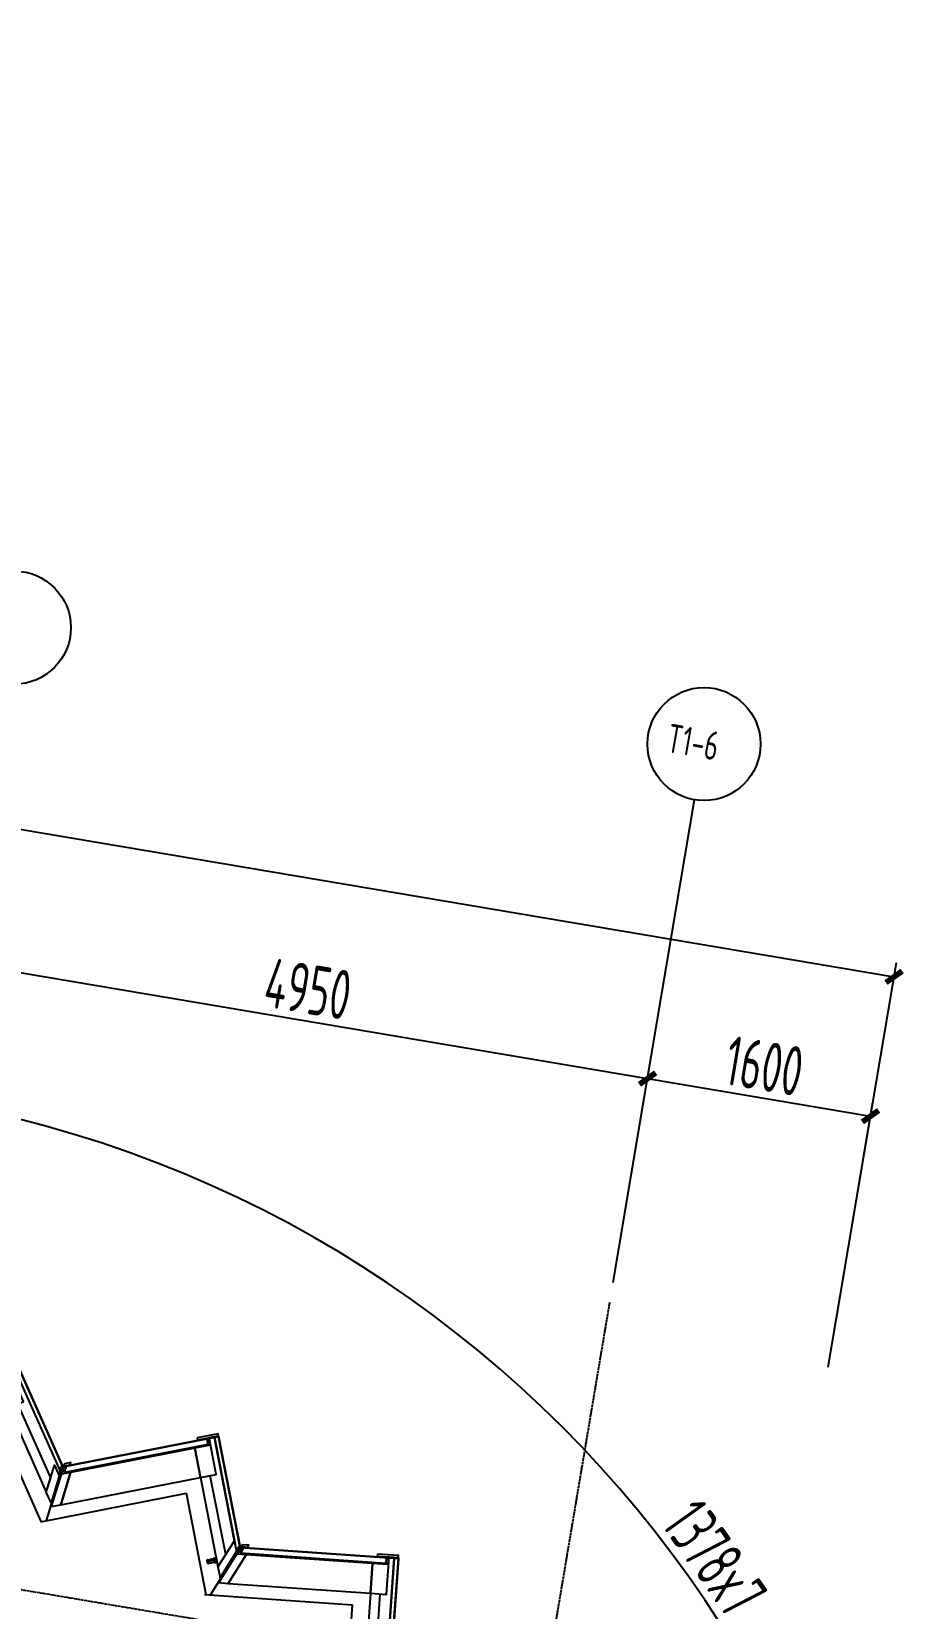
# Model space of a CAD drawing. Extents: x 12199666 to 24617114, y 1197707 to 2548648.
# Drawn here: x 12327104 to 12333389, y 1283348 to 1294505 of the extents above; entities that cross this region are included whole.
import ezdxf
from ezdxf.enums import TextEntityAlignment as Align

# ---------------------------------------------------------------- set-up
doc = ezdxf.new("R2010")
doc.units = 0
doc.header["$LTSCALE"] = 10
doc.header["$MEASUREMENT"] = 0
for name, pattern in [('TX-GRID-T1$0$TX-GRID-T1$0$DOTE', [2.42, 2, -0.2, 0.02, -0.2]), ('TX-PLAN-T1-F11$0$ACAD_ISO04W100', [30, 24, -3, 0, -3]), ('TX-PLAN-T1-F11$0$BROKEN_2', [17.7, 12.5, -2.5, 0.2, -2.5])]:
    doc.linetypes.add(name, pattern=pattern)
for name, color, linetype in [('TX-GRID-T1$0$A-DIMS-100', 1, 'Continuous'), ('TX-GRID-T1$0$TX-GRID-T1$0$DOTE', 1, 'Continuous'), ('TX-GRID-T1$0$TX-GRID-T1$0$G-GRID-DIMS', 3, 'Continuous'), ('TX-GRID-T1$0$TX-GRID-T1$0$G-GRID-IDEN', 7, 'Continuous'), ('TX-GRID-T1$0$TX-GRID-T1$0$PUB_DIM', 3, 'Continuous'), ('TX-PLAN-T1-DI$0$A-DIMS-100', 1, 'Continuous'), ('TX-PLAN-T1-F11$0$A-FIRE', 1, 'Continuous'), ('TX-PLAN-T1-F11$0$F-Alum', 4, 'Continuous'), ('TX-PLAN-T1-F11$0$F-center', 6, 'TX-PLAN-T1-F11$0$ACAD_ISO04W100'), ('TX-PLAN-T1-F11$0$F-concrete', 7, 'Continuous'), ('TX-PLAN-T1-F11$0$F-dim', 1, 'Continuous'), ('TX-PLAN-T1-F11$0$F-Glass', 5, 'Continuous'), ('TX-PLAN-T1-F11$0$F_MISC', 8, 'Continuous'), ('TX-PLAN-T1-F11$0$FITTINGS', 7, 'Continuous')]:
    doc.layers.add(name, color=color, linetype=linetype)
doc.layers.add('TX-PLAN-T1-F11$0$_EDO-ALUMINIUM-SECTION', color=90, linetype='Continuous', lineweight=30)
doc.layers.add('TX-PLAN-T1-F11$0$幕墙线', color=114, linetype='Continuous', lineweight=30)
doc.styles.add('TX-GRID-T1$0$XD2008', font='xd-hzs.shx', dxfattribs={"width": 0.7, "bigfont": 'xd-hztxt.shx'})
doc.styles.add('TX-GRID-T1$0$XD2008_T3', font='xd-hzs.shx', dxfattribs={"width": 0.7, "bigfont": 'xd-hztxt.shx'})
doc.styles.add('TX-PLAN-T1-DI$0$XD2008', font='xd-hzs.shx', dxfattribs={"width": 0.7, "bigfont": 'xd-hztxt.shx'})
doc.dimstyles.new('TX-GRID-T1$0$XD100$0', dxfattribs={"dimscale": 100, "dimtxt": 3.5, "dimasz": 1, "dimexe": 1, "dimexo": 2, "dimgap": 0.5, "dimtad": 1, "dimdec": 0, "dimdsep": 46, "dimtxsty": 'TX-GRID-T1$0$XD2008', "dimblk1": 'TX-GRID-T1$0$_ArchTick', "dimblk2": 'TX-GRID-T1$0$_ArchTick', "dimsah": 1, "dimcen": 2.5, "dimclrt": 4, "dimaunit": 1, "dimadec": 0, "dimazin": 0, "dimtfac": 1, "dimtdec": 0, "dimtix": 1, "dimtmove": 2, "dimatfit": 3, "dimfxl": 0, "dimtolj": 1, "dimtzin": 0, "dimarcsym": 0})
doc.dimstyles.new('TX-PLAN-T1-DI$0$XD100', dxfattribs={"dimscale": 100, "dimtxt": 3.5, "dimasz": 1.5, "dimexe": 1, "dimexo": 2, "dimgap": 0.5, "dimtad": 1, "dimdec": 0, "dimdsep": 46, "dimtxsty": 'TX-PLAN-T1-DI$0$XD2008', "dimcen": 2.5, "dimclrt": 4, "dimaunit": 1, "dimadec": 0, "dimazin": 0, "dimtfac": 1, "dimtdec": 0, "dimtix": 1, "dimtmove": 2, "dimatfit": 3, "dimfxl": 0, "dimtolj": 1, "dimtzin": 0, "dimarcsym": 0})

# ---------------------------------------------------------------- blocks, each defined once
blk = doc.blocks.new('TX-GRID-T1$0$_ArchTick')
at = {"color": 0, "linetype": 'ByBlock', "const_width": 0.4}
blk.add_lwpolyline([(-0.5, -0.5), (0.5, 0.5)], dxfattribs=at)
blk = doc.blocks.new('*D18')
at = {"layer": 'TX-GRID-T1$0$A-DIMS-100', "color": 0, "lineweight": -2, "transparency": 16777216}
for p, q in [((12326340, 1286477), (12326600, 1288019)), ((12326583, 1287921), (12331464, 1287097)), ((12331221, 1285654), (12331481, 1287196))]:
    blk.add_line(p, q, dxfattribs=at)
at = {"layer": 'TX-GRID-T1$0$A-DIMS-100', "color": 0, "lineweight": -2, "transparency": 16777216, "xscale": 100, "yscale": 100, "zscale": 100}
for p, rotation in [((12326583, 1287921), 170.4236160352559), ((12331464, 1287097), 350.4236160352558)]:
    blk.add_blockref('TX-GRID-T1$0$_ArchTick', p, dxfattribs=dict(at, rotation=rotation))
at = {"layer": 'TX-GRID-T1$0$A-DIMS-100', "color": 4, "transparency": 16777216, "insert": (12329061, 1287731), "char_height": 350, "attachment_point": 5, "rotation": 350.4236, "style": 'TX-GRID-T1$0$XD2008'}
blk.add_mtext('\\A1;4950', dxfattribs=at)
blk = doc.blocks.new('*D19')
at = {"layer": 'TX-GRID-T1$0$A-DIMS-100', "color": 0, "lineweight": -2, "transparency": 16777216}
for p, q in [((12331221, 1285654), (12331481, 1287196)), ((12331464, 1287097), (12333042, 1286831)), ((12332799, 1285388), (12333059, 1286930))]:
    blk.add_line(p, q, dxfattribs=at)
at = {"layer": 'TX-GRID-T1$0$A-DIMS-100', "color": 0, "lineweight": -2, "transparency": 16777216, "xscale": 100, "yscale": 100, "zscale": 100}
for p, rotation in [((12331464, 1287097), 170.4236160352531), ((12333042, 1286831), 350.4236160352531)]:
    blk.add_blockref('TX-GRID-T1$0$_ArchTick', p, dxfattribs=dict(at, rotation=rotation))
at = {"layer": 'TX-GRID-T1$0$A-DIMS-100', "color": 4, "transparency": 16777216, "insert": (12332291, 1287186), "char_height": 350, "attachment_point": 5, "rotation": 350.4236, "style": 'TX-GRID-T1$0$XD2008'}
blk.add_mtext('\\A1;1600', dxfattribs=at)
blk = doc.blocks.new('*D20')
at = {"layer": 'TX-GRID-T1$0$A-DIMS-100', "color": 0, "lineweight": -2, "transparency": 16777216}
for p, q in [((12293103, 1291744), (12293585, 1294604)), ((12293569, 1294505), (12333209, 1287817)), ((12332743, 1285056), (12333225, 1287916))]:
    blk.add_line(p, q, dxfattribs=at)
at = {"layer": 'TX-GRID-T1$0$A-DIMS-100', "color": 0, "lineweight": -2, "transparency": 16777216, "xscale": 100, "yscale": 100, "zscale": 100}
for p, rotation in [((12293569, 1294505), 170.4236160352541), ((12333209, 1287817), 350.4236160352541)]:
    blk.add_blockref('TX-GRID-T1$0$_ArchTick', p, dxfattribs=dict(at, rotation=rotation))
at = {"layer": 'TX-GRID-T1$0$A-DIMS-100', "color": 4, "transparency": 16777216, "insert": (12313426, 1291383), "char_height": 350, "attachment_point": 5, "rotation": 350.4236, "style": 'TX-GRID-T1$0$XD2008'}
blk.add_mtext('\\A1;40200', dxfattribs=at)
blk = doc.blocks.new('TX-PLAN-T1-F11$0$A$C3FFC0167')
at = {"layer": 'TX-PLAN-T1-F11$0$F-dim'}
for p, q in [((-5, 0), (5, 0)), ((0, 5), (0, -5))]:
    blk.add_line(p, q, dxfattribs=at)
blk.add_circle((0, 0), 2, dxfattribs=at)
blk = doc.blocks.new('TX-PLAN-T1-F11$0$jiao1')
at = {"layer": 'TX-PLAN-T1-F11$0$F-Alum'}
for points in [[(-1336, 308), (-1290, 240), (-1316, 42), (-1358, 105), (-1368, 31), (-1371, 36)], [(-1371, 36), (-1336, 308)], [(-929, -304), (-1290, 240), (-1304, 134), (-988, -343), (-929, -304)], [(-60, 19), (-813, -480), (-929, -304), (-60, 272), (-60, 19)], [(-6, 308), (-60, 272), (-60, 19), (-13, 51), (-13, -15), (-60, -47), (-60, -64), (-6, -28), (-6, 308)], [(-911, -604), (-1362, 76), (-1368, 31), (-936, -621), (-911, -604)], [(-799, -554), (-807, -543), (-869, -584), (-899, -538), (-813, -480), (-929, -304), (-1024, -367), (-877, -589), (-932, -626), (-924, -637), (-799, -554)]]:
    blk.add_lwpolyline(points, dxfattribs=at)
at = {"layer": 'TX-PLAN-T1-F11$0$F-center'}
for p, q in [((-1331, 390), (-1376, 44)), ((0, 0), (0, 328))]:
    blk.add_line(p, q, dxfattribs=at)
at = {"layer": 'TX-PLAN-T1-F11$0$F-concrete'}
for q in [(-1287, 451), (75, 470)]:
    blk.add_line((-879, -163), q, dxfattribs=at)
at = {"layer": 'TX-PLAN-T1-F11$0$F-Glass'}
blk.add_lwpolyline([(-23, 34), (-23, -15), (-837, -555), (-860, -521), (-23, 34)], dxfattribs=at)
at = {"layer": 'TX-PLAN-T1-F11$0$F_MISC', "rotation": 30.01599997489863}
for p in [(-1376, 44), (0, 0)]:
    blk.add_blockref('TX-PLAN-T1-F11$0$A$C3FFC0167', p, dxfattribs=at)
blk = doc.blocks.new('TX-PLAN-T1-F11$0$jiao2')
for p, q in [((-1328, 342, 0), (-1051, -395, 0)), ((-1294, 337, 0), (-1023, -385, 0))]:
    blk.add_line(p, q)
at = {"layer": 'TX-PLAN-T1-F11$0$F-Alum', "elevation": 0}
for points in [[(-1200, 514), (-1228, 588), (-1329, 344), (-1327, 339), (-1310, 379), (-1284, 311), (-1200, 514)], [(-974, -89), (-1200, 514), (-1240, 419), (-1039, -113)], [(-1023, -385), (-1051, -395), (-1327, 339), (-1310, 379), (-1023, -385)], [(-30, 267), (-974, -89), (-899, -286), (-61, 30), (-30, 267)], [(-48, -24), (-50, -40), (-7, -24), (34, 290), (-30, 267), (-61, 30), (-1, 52), (-9, -10), (-48, -24), (-50, -40)], [(-903, -361), (-908, -348), (-983, -376), (-1002, -325), (-899, -286), (-974, -89), (-1080, -129), (-987, -378), (-1049, -401), (-1044, -414), (-903, -361)]]:
    blk.add_lwpolyline(points, dxfattribs=at)
at = {"layer": 'TX-PLAN-T1-F11$0$F-center', "extrusion": (8.46953e-07, -8.46953e-07, 1)}
blk.add_line((-1231, 597, 0), (-1332, 352, 0), dxfattribs=at)
at = {"layer": 'TX-PLAN-T1-F11$0$F-center'}
blk.add_line((51, 393, 0), (0, 0), dxfattribs=at)
at = {"layer": 'TX-PLAN-T1-F11$0$F-concrete'}
for p in [(-1151, 722, 0), (90, 408, 0)]:
    blk.add_line(p, (-893, 38, 0), dxfattribs=at)
at = {"layer": 'TX-PLAN-T1-F11$0$F-Glass', "elevation": 0}
blk.add_lwpolyline([(-19, 37), (-25, -10), (-971, -365), (-985, -327), (-19, 37)], dxfattribs=at)
at = {"layer": 'TX-PLAN-T1-F11$0$F_MISC', "rotation": 30.01599997489867}
for p in [(-1332, 352, 0), (0, 0)]:
    blk.add_blockref('TX-PLAN-T1-F11$0$A$C3FFC0167', p, dxfattribs=at)
blk = doc.blocks.new('*U189')
at = {"layer": 'TX-PLAN-T1-F11$0$FITTINGS', "color": 7}
for p, q in [((2.659439, 3.130249, -7.767326), (0.597366, 1.065002, -7.767326)), ((24.491775, 3.130249, -7.767326), (26.553818, 1.065002, -7.767326)), ((-3.424378, -63.244446, -7.767326), (-3.110199, -48.244446, -7.767326)), ((30.575607, -63.244446, -7.767326), (-3.424378, -63.244446, -7.767326)), ((-0.924378, -43.744446, -7.767326), (-0.199967, -0.865967, -7.767326)), ((28.075607, -43.744446, -7.767326), (-0.924378, -43.744446, -7.767326)), ((-0.424397, -63.244446, -7.767326), (-0.140968, -49.713135, -7.767326)), ((27.261413, -45.244446, -7.767326), (-0.110199, -45.244446, -7.767326)), ((0.075607, -45.244446, -7.767326), (0.075607, -43.744446, -7.767326)), ((25.792412, -48.244446, -7.767326), (1.358795, -48.244446, -7.767326)), ((27.075607, -45.244446, -7.767326), (27.075607, -43.744446, -7.767326)), ((27.575607, -63.244446, -7.767326), (27.292175, -49.713135, -7.767326)), ((27.355423, -0.923584, -7.767326), (28.075607, -43.744446, -7.767326)), ((30.575607, -63.244446, -7.767326), (30.261413, -48.244446, -7.767326))]:
    blk.add_line(p, q, dxfattribs=at)
at = {"layer": 'TX-PLAN-T1-F11$0$FITTINGS', "color": 2, "linetype": 'TX-PLAN-T1-F11$0$BROKEN_2'}
blk.add_line((13.575607, -66.244446, -7.767326), (13.575607, 7.606323, -7.767326), dxfattribs=at)
at = {"layer": 'TX-PLAN-T1-F11$0$FITTINGS', "color": 7, "elevation": -7.767326}
for points in [[(0.677322, 1.148071), (0.636948, 1.106933), (0.597366, 1.065002), (0.558578, 1.022338), (0.520645, 0.978881), (0.483536, 0.934753), (0.447311, 0.889892), (0.411941, 0.84436), (0.377426, 0.798156), (0.343826, 0.751281), (0.311142, 0.703796), (0.279373, 0.6557), (0.24852, 0.606933), (0.218643, 0.557617), (0.189682, 0.507751), (0.161697, 0.457336), (0.134689, 0.406433), (0.108658, 0.354919), (0.083633, 0.302978), (0.059616, 0.25061), (0.036606, 0.197692), (0.014603, 0.144409), (-0.006363, 0.090698), (-0.026291, 0.03656), (-0.045181, -0.017884), (-0.063034, -0.072754), (-0.079788, -0.12793), (-0.095505, -0.183411), (-0.110153, -0.239136), (-0.123703, -0.295227), (-0.136185, -0.351502), (-0.147598, -0.40802), (-0.157913, -0.464783), (-0.16713, -0.521668), (-0.175278, -0.578797), (-0.182297, -0.635987), (-0.188248, -0.69336), (-0.19307, -0.750855), (-0.196793, -0.80835), (-0.199387, -0.865967), (-0.200913, -0.923645)], [(3.794601, 3.857177), (6.236297, 4.031402), (8.681045, 4.155883), (11.127823, 4.230651), (13.575607, 4.255554), (16.023392, 4.230651), (18.470169, 4.155883), (20.914917, 4.031402), (23.356613, 3.857177)], [(26.473862, 1.148071), (26.514236, 1.106933), (26.553818, 1.065002), (26.592605, 1.022338), (26.630539, 0.978881), (26.667648, 0.934753), (26.703873, 0.889892), (26.739242, 0.84436), (26.773758, 0.798156), (26.807358, 0.751281), (26.840042, 0.703796), (26.871811, 0.6557), (26.902664, 0.606933), (26.932541, 0.557617), (26.961502, 0.507751), (26.989487, 0.457336), (27.016495, 0.406433), (27.042526, 0.354919), (27.067551, 0.302978), (27.091568, 0.25061), (27.114578, 0.197692), (27.136581, 0.144409), (27.157547, 0.090698), (27.177475, 0.03656), (27.196365, -0.017884), (27.214218, -0.072754), (27.230972, -0.12793), (27.246689, -0.183411), (27.261337, -0.239136), (27.274917, -0.295227), (27.287399, -0.351502), (27.298813, -0.40802), (27.309128, -0.464783), (27.318344, -0.521668), (27.326492, -0.578797), (27.333511, -0.635987), (27.339462, -0.69336), (27.344284, -0.750855), (27.348007, -0.80835), (27.350601, -0.865967), (27.352127, -0.923645)]]:
    blk.add_lwpolyline(points, dxfattribs=at)
at = {"layer": 'TX-PLAN-T1-F11$0$FITTINGS', "color": 7}
blk.add_polyline3d([(0, 0, 0), (-0.044159, -0.117737, -0.439307), (-0.070603, -0.235718, -0.87975), (-0.079193, -0.353882, -1.32076), (-0.070007, -0.472046, -1.761769), (-0.042984, -0.590088, -2.202181), (0.00177, -0.707764, -2.641444), (0.064239, -0.825013, -3.078973), (0.144287, -0.941651, -3.514203), (0.241882, -1.057496, -3.946563), (0.356872, -1.172425, -4.375486), (0.489136, -1.286255, -4.80042), (0.638412, -1.398926, -5.220796), (0.804565, -1.510193, -5.636088), (0.987381, -1.619935, -6.045746), (1.186645, -1.728089, -6.44923), (1.402008, -1.834412, -6.846015), (1.633285, -1.938782, -7.235578), (1.880112, -2.041077, -7.617437), (2.142197, -2.141175, -7.991069), (2.41922, -2.239014, -8.355991), (2.710739, -2.33429, -8.711741), (3.01651, -2.427063, -9.057837), (3.335968, -2.51709, -9.393839), (3.668823, -2.60431, -9.719315), (4.014633, -2.688538, -10.033825), (4.372864, -2.769776, -10.336962), (4.743133, -2.84784, -10.628332), (5.124863, -2.922669, -10.907559), (5.5177, -2.994141, -11.174277), (5.920944, -3.062134, -11.428136), (6.334289, -3.126648, -11.668817), (6.756988, -3.1875, -11.895983), (7.188614, -3.24469, -12.109359), (7.628555, -3.298096, -12.308669), (8.076263, -3.347657, -12.493621), (8.531128, -3.393311, -12.664012), (8.99263, -3.434998, -12.819607), (9.460083, -3.472657, -12.960189), (9.932876, -3.506287, -13.085596), (10.410461, -3.535767, -13.195642), (10.892151, -3.561097, -13.290206), (11.37738, -3.582276, -13.369147), (11.865463, -3.599183, -13.432376), (12.355759, -3.611939, -13.479803), (12.847671, -3.620362, -13.51136), (13.340546, -3.624573, -13.527014), (13.83371, -3.624512, -13.526751), (14.326538, -3.620179, -13.510559), (14.81842, -3.611573, -13.478479), (15.308624, -3.598694, -13.430526), (15.796646, -3.581604, -13.366774), (16.281769, -3.560303, -13.287295), (16.763306, -3.534851, -13.192218), (17.240753, -3.505249, -13.08165), (17.713379, -3.471497, -12.955747), (18.180664, -3.433655, -12.814656), (18.641937, -3.391846, -12.658581), (19.096603, -3.34607, -12.487696), (19.544052, -3.296387, -12.302248), (19.983719, -3.242859, -12.102471), (20.415054, -3.185547, -11.888644), (20.837494, -3.124573, -11.661012), (21.250427, -3.059937, -11.419893), (21.653396, -2.991822, -11.165598), (22.045807, -2.920227, -10.898457), (22.427246, -2.845276, -10.61881), (22.797104, -2.76709, -10.327046), (23.154907, -2.685791, -10.023515), (23.500244, -2.601441, -9.708641), (23.832672, -2.5141, -9.382818), (24.151718, -2.424012, -9.046463), (24.456985, -2.331177, -8.700034), (24.748077, -2.235779, -8.343978), (25.024536, -2.137879, -7.978749), (25.286194, -2.03772, -7.604841), (25.532501, -1.935303, -7.22272), (25.763214, -1.830872, -6.83291), (25.978073, -1.724488, -6.435892), (26.176788, -1.616333, -6.03219), (26.359039, -1.506531, -5.622341), (26.524658, -1.395142, -5.20686), (26.67337, -1.282471, -4.786324), (26.805054, -1.16858, -4.361246), (26.919418, -1.05365, -3.932205), (27.016449, -0.937745, -3.499743), (27.095947, -0.821106, -3.064426), (27.157837, -0.703858, -2.626823), (27.201965, -0.586182, -2.187517), (27.228409, -0.46814, -1.747076), (27.236969, -0.349976, -1.306066), (27.227783, -0.231812, -0.865056), (27.200821, -0.11377, -0.424643), (27.156067, 0.003906, 0.01462)], dxfattribs=at)
for centre, radius, start, end in [((4.061478, 2.190612, -7.767326), 1.687788, 99.097847, 146.170289), ((23.089737, 2.190612, -7.767326), 1.687788, 33.829711, 80.902153), ((-0.109329, -48.245301, -7.767326), 3.00087, 90.016606, 179.983685), ((27.260559, -48.245301, -7.767326), 3.000855, 0.016315, 89.983685)]:
    blk.add_arc(centre, radius, start, end, dxfattribs=at)
blk = doc.blocks.new('TX-PLAN-T1-F11$0$A$C21521A5F')
at = {"color": 7, "true_color": 0xffffff, "rotation": 90}
blk.add_blockref('TX-PLAN-T1-F11$0$jiao1', (389, -4240, 0), dxfattribs=at)
at = {"color": 2, "true_color": 0xf1eb1f, "rotation": 90}
blk.add_blockref('TX-PLAN-T1-F11$0$jiao2', (345, -5616, 0), dxfattribs=at)
at = {"color": 2, "true_color": 0xf1eb1f, "extrusion": (6.41462e-07, -2.7552e-06, 1), "rotation": 74.96016078148239}
blk.add_blockref('TX-PLAN-T1-F11$0$jiao2', (-7, -6948, 0), dxfattribs=at)
at = {"layer": 'TX-PLAN-T1-F11$0$F_MISC', "rotation": 20.62596710601425}
blk.add_blockref('*U189', (-158, -6745, 8), dxfattribs=at)
blk = doc.blocks.new('TX-PLAN-T1-F11$0$标准层幕墙0118')
at = {"color": 3, "rotation": 90}
blk.add_blockref('TX-PLAN-T1-F11$0$A$C21521A5F', (22760, 37461, 0), dxfattribs=at)
blk = doc.blocks.new('TX-PLAN-T1-DI$0$_ArchTick')
at = {"color": 0, "linetype": 'ByBlock', "const_width": 0.4}
blk.add_lwpolyline([(-0.5, -0.5), (0.5, 0.5)], dxfattribs=at)
blk = doc.blocks.new('*D243')
at = {"layer": 'TX-PLAN-T1-DI$0$A-DIMS-100', "color": 0, "lineweight": -2, "transparency": 16777216}
blk.add_arc((12324995, 1278761), 8298, 350.4462, 80.4236, dxfattribs=at)
at = {"layer": 'TX-PLAN-T1-DI$0$A-DIMS-100', "color": 0, "lineweight": -2, "transparency": 16777216, "xscale": 100, "yscale": 100, "zscale": 100}
for p, rotation in [((12326376, 1286943), 170.4236160372123), ((12333178, 1277384), 260.4461516975009)]:
    blk.add_blockref('TX-PLAN-T1-DI$0$_ArchTick', p, dxfattribs=dict(at, rotation=rotation))
at = {"layer": 'TX-PLAN-T1-DI$0$A-DIMS-100', "color": 4, "transparency": 16777216, "insert": (12331940, 1283702), "char_height": 350, "attachment_point": 5, "rotation": 305.4349, "style": 'TX-PLAN-T1-DI$0$XD2008'}
blk.add_mtext('\\A1;1378x7', dxfattribs=at)
blk = doc.blocks.new('TX-GRID-T1')
at = {"layer": 'TX-GRID-T1$0$TX-GRID-T1$0$DOTE', "linetype": 'TX-GRID-T1$0$TX-GRID-T1$0$DOTE'}
for p, q in [((12333509.4, 1282386.8), (12291601.6, 1289457.2)), ((12324143.7, 1243705.8), (12331197.5, 1285515))]:
    blk.add_line(p, q, dxfattribs=at)
at = {"layer": 'TX-GRID-T1$0$TX-GRID-T1$0$G-GRID-DIMS'}
for centre in [(12326982.7, 1290287.4), (12331863.7, 1289463.9)]:
    blk.add_circle(centre, 400, dxfattribs=at)
at = {"layer": 'TX-GRID-T1$0$TX-GRID-T1$0$PUB_DIM'}
blk.add_line((12331301.8, 1286133.3), (12331797.2, 1289069.5), dxfattribs=at)
at = {"layer": 'TX-GRID-T1$0$TX-GRID-T1$0$G-GRID-IDEN', "style": 'TX-GRID-T1$0$XD2008_T3', "width": 0.866667}
blk.add_text('T1-6', height=203.3, rotation=350, dxfattribs=at).set_placement((12331589.1, 1289409.1), (12331948.8, 1289345.7), align=Align.FIT)
at = {"layer": 'TX-GRID-T1$0$A-DIMS-100'}
for p1, p2, distance, picture, middle in [((12293069.6, 1291546.8), (12332709.4, 1284859.1), 3000, '*D20', (12313426, 1291383)), ((12326306.6, 1286280), (12331187.6, 1285456.5), 1664.1, '*D18', (12329061.4, 1287731)), ((12331187.6, 1285456.5), (12332765.3, 1285190.3), 1664.1, '*D19', (12332290.7, 1287186.2))]:
    dim = blk.add_aligned_dim(p1=p1, p2=p2, distance=distance, dimstyle='TX-GRID-T1$0$XD100$0', dxfattribs=at)
    dim.commit()
    dim.dimension.update_dxf_attribs({"geometry": picture, "text_midpoint": middle})
blk = doc.blocks.new('TX-PLAN-T1-DI')
at = {"layer": 'TX-PLAN-T1-DI$0$A-DIMS-100'}
dim = blk.add_angular_dim_2l(base=(12332770.7, 1281658.5), line1=((12333680.7, 1277299.1), (12304261, 1282250.7)), line2=((12325927.1, 1284283), (12326458.9, 1287434.8)), text='1378x7', dimstyle='TX-PLAN-T1-DI$0$XD100', override={"dimasz": 1, "dimblk1": 'TX-PLAN-T1-DI$0$_ArchTick', "dimblk2": 'TX-PLAN-T1-DI$0$_ArchTick', "dimsah": 1}, dxfattribs=at)
dim.commit()
dim.dimension.update_dxf_attribs({"geometry": '*D243', "text_midpoint": (12331939.5, 1283702.1)})
blk = doc.blocks.new('TX-PLAN-T1-F11')
at = {"layer": 'TX-PLAN-T1-F11$0$幕墙线'}
blk.add_lwpolyline([(12314143.2, 1286617.6), (12315360.3, 1287071.1), (12315622.3, 1286368), (12316839.4, 1286821.6), (12317101.4, 1286118.5), (12318318.5, 1286572), (12318580.5, 1285868.9), (12319797.6, 1286322.5), (12320059.6, 1285619.4), (12321276.7, 1286073), (12321538.7, 1285369.8), (12322755.8, 1285823.4), (12323017.8, 1285120.3), (12324234.9, 1285573.9), (12324496.9, 1284870.8), (12325713.8, 1285324.3), (12325976, 1284621.2), (12327001.7, 1285077.5), (12327325.8, 1284349.1), (12328427.6, 1284564.3), (12328580.7, 1283780.2), (12329700.5, 1283702.1), (12329645, 1282905.2)], dxfattribs=at)
at = {"layer": 'TX-PLAN-T1-F11$0$_EDO-ALUMINIUM-SECTION', "rotation": 350.4236156863823}
blk.add_blockref('TX-PLAN-T1-F11$0$标准层幕墙0118', (12293055.5, 1251790.4), dxfattribs=at)
at = {"layer": 'TX-PLAN-T1-F11$0$A-FIRE'}
blk.add_blockref('TX-PLAN-T1-DI', (0, 0.1), dxfattribs=at)

msp = doc.modelspace()

# ---------------------------------------------------------------- block references
for name in ['TX-PLAN-T1-F11', 'TX-GRID-T1']:
    msp.add_blockref(name, (0, 0))

doc.saveas('drawing.dxf')
